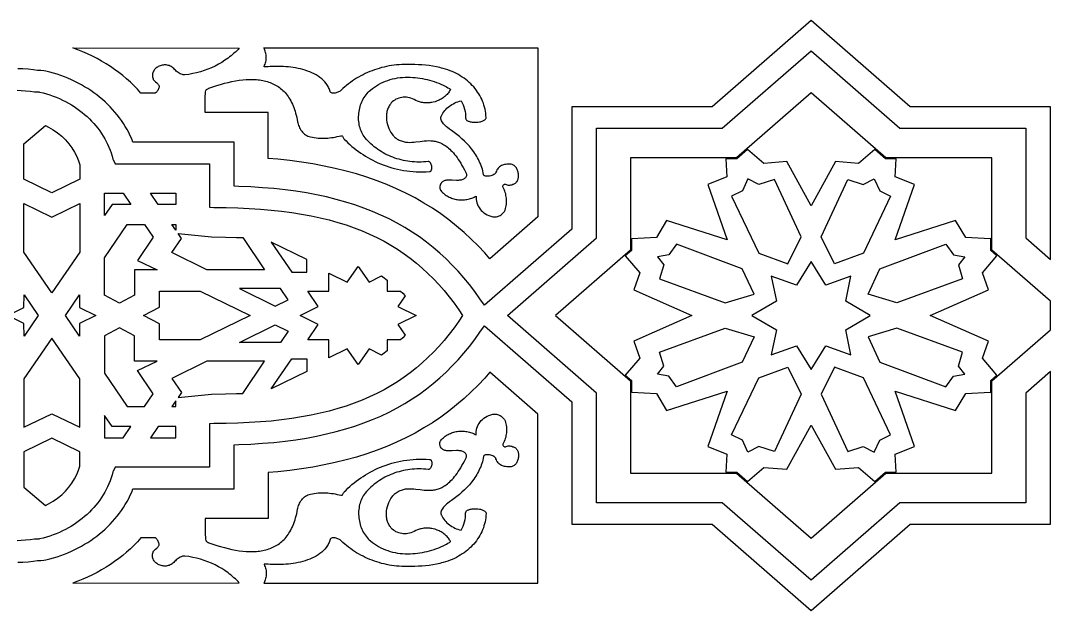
# Model space of a CAD drawing. Extents: x -305 to 314, y 31 to 146.
# Drawn here: x 139.5 to 313.9, y 33.6 to 133.6 of the extents above; entities that cross this region are included whole.
import ezdxf

# ---------------------------------------------------------------- set-up
doc = ezdxf.new("R2010")
doc.units = 0
doc.layers.add('LAYER_1', color=18, linetype='CONTINUOUS')

msp = doc.modelspace()

# ---------------------------------------------------------------- linework, layer by layer
at = {"layer": 'LAYER_1'}
for points in [[(139.02, 41.74), (139.86, 41.78), (140.73, 41.84), (141.6, 41.93), (142.3, 42.02), (142.39, 42.02), (142.91, 42.03), (143.38, 42.1), (143.72, 42.16), (143.74, 42.16), (144.39, 42.32), (145.02, 42.5), (145.65, 42.69), (146.27, 42.9), (146.87, 43.13), (147.47, 43.37), (148.06, 43.62), (148.64, 43.89), (149.2, 44.18), (149.76, 44.48), (150.31, 44.79), (150.84, 45.12), (151.36, 45.46), (151.87, 45.82), (152.36, 46.19), (152.84, 46.57), (153.31, 46.96), (153.77, 47.37), (154.21, 47.79), (154.64, 48.22), (155.05, 48.66), (155.44, 49.11), (155.83, 49.57), (156.19, 50.05), (156.54, 50.53), (156.87, 51.03), (157.19, 51.53), (157.49, 52.04), (157.77, 52.57), (158.03, 53.1), (158.28, 53.64), (158.5, 54.19), (175.66, 54.19), (175.66, 61.67), (176.43, 61.69), (178.46, 61.78), (180.45, 61.91), (182.37, 62.07), (184.25, 62.28), (186.08, 62.52), (187.86, 62.8), (189.6, 63.12), (191.29, 63.49), (192.93, 63.89), (194.53, 64.34), (196.09, 64.83), (197.6, 65.36), (199.07, 65.93), (200.5, 66.54), (201.89, 67.2), (203.24, 67.9), (204.54, 68.65), (205.81, 69.44), (207.03, 70.26), (208.22, 71.13), (209.36, 72.05), (210.47, 73), (211.54, 73.99), (212.58, 75.02), (213.58, 76.09), (214.54, 77.19), (215.48, 78.34), (216.38, 79.52), (217.25, 80.74), (218.01, 81.85), (232.82, 68.92), (232.82, 48.18), (256.58, 48.18), (273.35, 33.58), (290.13, 48.18), (313.88, 48.18), (313.88, 68.92), (313.88, 68.92), (313.88, 74.07), (309.71, 70.43), (309.71, 51.82), (288.4, 51.82), (273.35, 38.73), (258.31, 51.82), (237, 51.82), (237, 70.43), (221.93, 83.58), (221.93, 83.58), (237, 96.73), (237, 115.34), (258.31, 115.34), (273.35, 128.43), (288.4, 115.34), (309.71, 115.34), (309.71, 96.73), (313.88, 93.09), (313.88, 98.24), (313.88, 98.24), (313.88, 118.98), (290.13, 118.98), (273.35, 133.58), (256.58, 118.98), (232.82, 118.98), (232.82, 98.24), (218.01, 85.31), (217.25, 86.42), (216.38, 87.64), (215.48, 88.82), (214.54, 89.97), (213.58, 91.07), (212.58, 92.14), (211.54, 93.17), (210.47, 94.16), (209.36, 95.11), (208.22, 96.02), (207.03, 96.89), (205.81, 97.72), (204.54, 98.51), (203.24, 99.25), (201.89, 99.96), (200.5, 100.61), (199.07, 101.23), (197.6, 101.8), (196.09, 102.33), (194.53, 102.82), (192.93, 103.27), (191.29, 103.67), (189.6, 104.03), (187.86, 104.36), (186.08, 104.64), (184.25, 104.88), (182.37, 105.09), (180.45, 105.25), (178.46, 105.38), (176.43, 105.47), (175.66, 105.49), (175.66, 112.97), (158.5, 112.97), (158.28, 113.52), (158.03, 114.06), (157.77, 114.59), (157.49, 115.11), (157.19, 115.63), (156.87, 116.13), (156.54, 116.63), (156.19, 117.11), (155.83, 117.59), (155.44, 118.05), (155.05, 118.5), (154.64, 118.94), (154.21, 119.37), (153.77, 119.79), (153.31, 120.2), (152.84, 120.59), (152.36, 120.97), (151.87, 121.34), (151.36, 121.7), (150.84, 122.04), (150.31, 122.37), (149.76, 122.68), (149.2, 122.98), (148.64, 123.27), (148.06, 123.54), (147.47, 123.79), (146.87, 124.03), (146.27, 124.26), (145.65, 124.47), (145.02, 124.66), (144.39, 124.84), (143.74, 125), (143.72, 125), (143.38, 125.06), (142.91, 125.13), (142.39, 125.14), (142.3, 125.14), (141.6, 125.23), (140.73, 125.32), (139.86, 125.38), (139.02, 125.42)], [(138.86, 121.78), (139.58, 121.74), (140.31, 121.69), (141.06, 121.61), (141.84, 121.51), (142.11, 121.49), (142.35, 121.49), (142.53, 121.49), (142.69, 121.47), (143.27, 121.32), (143.84, 121.16), (144.41, 120.98), (144.96, 120.79), (145.5, 120.57), (146.04, 120.35), (146.56, 120.11), (147.07, 119.85), (147.57, 119.58), (148.06, 119.29), (148.53, 119), (149, 118.68), (149.45, 118.36), (149.88, 118.02), (150.31, 117.67), (150.72, 117.31), (151.11, 116.93), (151.49, 116.54), (151.86, 116.15), (152.21, 115.74), (152.54, 115.32), (152.86, 114.89), (153.17, 114.45), (153.45, 114), (153.72, 113.54), (153.97, 113.08), (154.2, 112.6), (154.42, 112.12), (154.62, 111.63), (154.79, 111.13), (154.95, 110.62), (155.09, 110.11), (155.12, 110.03), (155.46, 109.32), (171.48, 109.32), (171.48, 101.97), (172.17, 101.9), (174.26, 101.88), (176.26, 101.83), (178.2, 101.74), (180.09, 101.62), (181.91, 101.46), (183.68, 101.27), (185.39, 101.04), (187.05, 100.78), (188.66, 100.48), (190.22, 100.15), (191.73, 99.78), (193.19, 99.37), (194.61, 98.93), (195.97, 98.45), (197.3, 97.93), (198.58, 97.38), (199.82, 96.79), (201.03, 96.16), (202.19, 95.5), (203.32, 94.8), (204.41, 94.06), (205.47, 93.28), (206.49, 92.47), (207.49, 91.61), (208.45, 90.72), (209.39, 89.79), (210.3, 88.81), (211.18, 87.8), (212.04, 86.75), (212.87, 85.66), (213.69, 84.53), (214.33, 83.58), (214.33, 83.58), (214.33, 83.58), (213.69, 82.63), (212.87, 81.5), (212.04, 80.41), (211.18, 79.36), (210.3, 78.34), (209.39, 77.37), (208.45, 76.44), (207.49, 75.55), (206.49, 74.69), (205.47, 73.88), (204.41, 73.1), (203.32, 72.36), (202.19, 71.66), (201.03, 71), (199.82, 70.37), (198.58, 69.78), (197.3, 69.23), (195.97, 68.71), (194.61, 68.23), (193.19, 67.79), (191.73, 67.38), (190.22, 67.01), (188.66, 66.68), (187.05, 66.38), (185.39, 66.11), (183.68, 65.89), (181.91, 65.69), (180.09, 65.54), (178.2, 65.42), (176.26, 65.33), (174.26, 65.28), (172.17, 65.26), (171.48, 65.19), (171.48, 57.84), (155.46, 57.84), (155.12, 57.13), (155.09, 57.05), (154.95, 56.54), (154.79, 56.03), (154.62, 55.53), (154.42, 55.04), (154.2, 54.56), (153.97, 54.08), (153.72, 53.62), (153.45, 53.16), (153.17, 52.71), (152.86, 52.27), (152.54, 51.84), (152.21, 51.42), (151.86, 51.01), (151.49, 50.61), (151.11, 50.23), (150.72, 49.85), (150.31, 49.49), (149.88, 49.14), (149.45, 48.8), (149, 48.48), (148.53, 48.16), (148.06, 47.86), (147.57, 47.58), (147.07, 47.31), (146.56, 47.05), (146.04, 46.81), (145.5, 46.58), (144.96, 46.37), (144.41, 46.18), (143.84, 46), (143.27, 45.84), (142.69, 45.69), (142.53, 45.67), (142.35, 45.67), (142.11, 45.67), (141.84, 45.65), (141.06, 45.54), (140.31, 45.47), (139.58, 45.42), (138.86, 45.38)]]:
    msp.add_lwpolyline(points, dxfattribs=at)
for points in [[(162.92, 122.3), (162.88, 122.15), (162.84, 122.01), (162.77, 121.87), (162.7, 121.74), (162.61, 121.62), (162.51, 121.5), (162.4, 121.39), (162.27, 121.3), (159.83, 121.3), (159.26, 121.93), (158.67, 122.54), (158.05, 123.13), (157.42, 123.7), (156.76, 124.25), (156.08, 124.79), (155.39, 125.3), (154.67, 125.79), (153.93, 126.27), (153.18, 126.72), (152.41, 127.14), (151.62, 127.55), (150.81, 127.93), (149.99, 128.29), (149.16, 128.63), (148.73, 128.79), (148.31, 128.94), (176.51, 128.93), (176.29, 128.7), (176.07, 128.47), (175.84, 128.25), (175.6, 128.03), (175.36, 127.82), (175.12, 127.61), (174.87, 127.41), (174.61, 127.22), (174.08, 126.84), (173.54, 126.49), (172.97, 126.17), (172.39, 125.86), (171.79, 125.58), (171.18, 125.33), (170.56, 125.1), (169.92, 124.9), (169.27, 124.73), (168.61, 124.58), (167.94, 124.46), (167.26, 124.37), (167.17, 124.37), (167.08, 124.37), (166.98, 124.39), (166.88, 124.41), (166.68, 124.47), (166.49, 124.55), (166.31, 124.65), (166.13, 124.76), (165.97, 124.88), (165.82, 125.01), (165.68, 125.15), (165.55, 125.3), (165.41, 125.45), (165.27, 125.58), (165.12, 125.69), (164.97, 125.79), (164.81, 125.87), (164.64, 125.94), (164.47, 125.99), (164.3, 126.03), (164.13, 126.05), (163.95, 126.06), (163.78, 126.06), (163.6, 126.04), (163.43, 126.01), (163.26, 125.97), (163.1, 125.92), (162.94, 125.86), (162.79, 125.78), (162.65, 125.7), (162.51, 125.61), (162.38, 125.51), (162.26, 125.39), (162.15, 125.27), (162.06, 125.15), (161.98, 125.01), (161.91, 124.87), (161.85, 124.72), (161.82, 124.56), (161.79, 124.4), (161.79, 124.23), (161.81, 124.06), (161.84, 123.88), (161.9, 123.7), (161.94, 123.6), (162, 123.51), (162.07, 123.42), (162.15, 123.34), (162.33, 123.17), (162.51, 123.01), (162.68, 122.84), (162.76, 122.76), (162.82, 122.67), (162.87, 122.58), (162.91, 122.49), (162.92, 122.4)], [(218.3, 117.15), (218.28, 117.51), (218.25, 117.86), (218.19, 118.21), (218.13, 118.56), (218.05, 118.9), (217.95, 119.24), (217.84, 119.58), (217.71, 119.91), (217.57, 120.23), (217.41, 120.55), (217.25, 120.86), (217.06, 121.16), (216.87, 121.46), (216.66, 121.75), (216.44, 122.04), (216.21, 122.32), (215.97, 122.58), (215.71, 122.84), (215.44, 123.1), (215.16, 123.34), (214.88, 123.57), (214.58, 123.8), (214.27, 124.01), (213.94, 124.21), (213.61, 124.41), (213.28, 124.59), (212.93, 124.76), (212.57, 124.92), (212.2, 125.07), (211.83, 125.21), (211.45, 125.33), (211.05, 125.44), (210.76, 125.53), (210.47, 125.6), (209.88, 125.74), (209.27, 125.85), (208.67, 125.94), (208.06, 126.01), (207.44, 126.06), (206.83, 126.09), (206.21, 126.11), (205.77, 126.14), (205.33, 126.15), (204.89, 126.16), (204.45, 126.15), (204.02, 126.13), (203.58, 126.1), (203.15, 126.06), (202.72, 126.01), (202.29, 125.95), (201.87, 125.88), (201.45, 125.79), (201.03, 125.7), (200.61, 125.6), (200.2, 125.48), (199.8, 125.36), (199.39, 125.22), (199, 125.08), (198.6, 124.92), (198.22, 124.76), (197.83, 124.59), (197.46, 124.4), (197.09, 124.21), (196.72, 124.01), (196.36, 123.79), (196.01, 123.57), (195.66, 123.34), (195.33, 123.1), (195, 122.85), (194.67, 122.59), (194.36, 122.33), (194.05, 122.05), (193.75, 121.77), (193.67, 121.69), (193.57, 121.61), (193.45, 121.54), (193.32, 121.48), (193.19, 121.42), (193.04, 121.37), (192.89, 121.33), (192.74, 121.3), (192.6, 121.28), (192.46, 121.27), (192.33, 121.28), (192.21, 121.3), (192.1, 121.34), (192.01, 121.39), (191.95, 121.46), (191.92, 121.5), (191.9, 121.55), (191.84, 121.73), (191.77, 121.91), (191.7, 122.09), (191.62, 122.26), (191.53, 122.42), (191.43, 122.58), (191.33, 122.74), (191.22, 122.89), (190.99, 123.18), (190.73, 123.45), (190.46, 123.7), (190.16, 123.94), (189.85, 124.16), (189.52, 124.36), (189.17, 124.55), (188.81, 124.72), (188.44, 124.88), (188.06, 125.03), (187.67, 125.16), (187.27, 125.27), (186.87, 125.38), (186.46, 125.47), (186.05, 125.55), (185.63, 125.62), (185.22, 125.68), (184.81, 125.73), (184.4, 125.76), (183.99, 125.79), (183.59, 125.81), (183.19, 125.82), (182.81, 125.82), (182.43, 125.82), (182.07, 125.8), (181.72, 125.78), (181.38, 125.76), (181.06, 125.72), (180.95, 125.72), (180.82, 125.73), (180.77, 125.74), (180.73, 125.76), (180.71, 125.78), (180.71, 125.82), (180.8, 126.01), (180.88, 126.2), (180.94, 126.4), (180.99, 126.6), (181.03, 126.8), (181.06, 127), (181.07, 127.2), (181.07, 127.4), (181.06, 127.6), (181.04, 127.79), (181.01, 127.99), (180.96, 128.19), (180.9, 128.38), (180.83, 128.57), (180.75, 128.75), (180.66, 128.94), (227.08, 128.94), (227.08, 100.32), (218.93, 93.2), (218.08, 94.18), (216.96, 95.38), (215.79, 96.54), (214.57, 97.67), (213.31, 98.75), (212, 99.8), (210.64, 100.79), (209.23, 101.75), (207.78, 102.65), (206.28, 103.51), (204.73, 104.31), (203.15, 105.06), (201.51, 105.77), (199.84, 106.42), (198.13, 107.02), (196.37, 107.57), (194.58, 108.07), (192.75, 108.52), (190.88, 108.92), (188.97, 109.27), (187.03, 109.58), (185.04, 109.85), (183.01, 110.07), (181.4, 110.21), (181.4, 117.98), (170.73, 117.98), (170.72, 119.16), (170.73, 120.06), (170.74, 120.73), (170.76, 121.21), (170.8, 121.52), (170.84, 121.72), (170.87, 121.78), (170.9, 121.83), (170.96, 121.9), (171.05, 121.97), (171.15, 122.03), (171.26, 122.09), (171.37, 122.14), (172.03, 122.36), (172.68, 122.57), (173.33, 122.77), (173.98, 122.94), (174.62, 123.1), (175.25, 123.24), (175.88, 123.36), (176.49, 123.45), (177.1, 123.53), (177.69, 123.58), (178.28, 123.6), (178.85, 123.6), (179.13, 123.59), (179.41, 123.57), (179.68, 123.54), (179.95, 123.51), (180.22, 123.47), (180.48, 123.43), (180.74, 123.37), (180.99, 123.31), (181.24, 123.24), (181.49, 123.16), (181.73, 123.07), (181.97, 122.98), (182.2, 122.88), (182.43, 122.77), (182.65, 122.65), (182.87, 122.52), (183.09, 122.38), (183.29, 122.23), (183.5, 122.08), (183.7, 121.91), (183.89, 121.73), (184.08, 121.55), (184.26, 121.36), (184.43, 121.15), (184.6, 120.94), (184.77, 120.71), (184.92, 120.48), (185.07, 120.23), (185.22, 119.98), (185.36, 119.71), (185.49, 119.43), (185.62, 119.14), (185.74, 118.84), (185.85, 118.53), (185.95, 118.21), (186.05, 117.88), (186.14, 117.53), (186.23, 117.17), (186.31, 116.8), (186.37, 116.42), (186.42, 116.22), (186.47, 116.02), (186.54, 115.81), (186.62, 115.61), (186.72, 115.4), (186.83, 115.21), (186.95, 115.01), (187.09, 114.83), (187.23, 114.65), (187.39, 114.49), (187.56, 114.33), (187.74, 114.2), (187.93, 114.08), (188.13, 113.98), (188.34, 113.9), (188.56, 113.85), (188.88, 113.79), (189.2, 113.74), (189.53, 113.7), (189.85, 113.67), (190.18, 113.65), (190.51, 113.64), (190.83, 113.64), (191.16, 113.65), (191.48, 113.67), (191.81, 113.7), (192.13, 113.73), (192.45, 113.78), (192.77, 113.83), (193.09, 113.9), (193.41, 113.97), (193.72, 114.05), (193.77, 114.06), (193.82, 114.06), (193.86, 114.05), (193.9, 114.03), (193.97, 113.96), (194.03, 113.87), (194.15, 113.67), (194.2, 113.57), (194.26, 113.49), (194.58, 113.17), (194.91, 112.85), (195.25, 112.55), (195.59, 112.25), (195.95, 111.96), (196.31, 111.67), (196.69, 111.39), (197.07, 111.12), (197.46, 110.86), (197.86, 110.61), (198.27, 110.36), (198.68, 110.13), (199.11, 109.91), (199.54, 109.69), (199.98, 109.49), (200.43, 109.3), (200.89, 109.11), (201.36, 108.94), (201.84, 108.79), (202.32, 108.64), (202.81, 108.51), (203.31, 108.39), (203.82, 108.28), (204.34, 108.18), (204.86, 108.1), (205.39, 108.04), (205.93, 107.99), (206.48, 107.95), (207.03, 107.93), (207.59, 107.93), (208.16, 107.94), (208.74, 107.97), (208.8, 107.98), (208.85, 108), (208.9, 108.03), (208.94, 108.07), (208.98, 108.11), (209.01, 108.17), (209.07, 108.28), (209.1, 108.42), (209.11, 108.57), (209.11, 108.72), (209.1, 108.88), (209.06, 109.04), (209.02, 109.19), (208.96, 109.33), (208.88, 109.45), (208.8, 109.55), (208.75, 109.59), (208.7, 109.63), (208.65, 109.65), (208.59, 109.67), (208.53, 109.68), (208.47, 109.67), (208.09, 109.64), (207.7, 109.61), (207.32, 109.59), (206.93, 109.59), (206.55, 109.6), (206.17, 109.62), (205.79, 109.65), (205.41, 109.69), (205.03, 109.74), (204.66, 109.8), (204.29, 109.88), (203.93, 109.96), (203.57, 110.06), (203.21, 110.16), (202.86, 110.28), (202.51, 110.4), (202.17, 110.54), (201.83, 110.69), (201.5, 110.84), (201.17, 111.01), (200.85, 111.18), (200.54, 111.37), (200.23, 111.56), (199.93, 111.76), (199.64, 111.98), (199.35, 112.2), (199.08, 112.43), (198.81, 112.67), (198.55, 112.91), (198.3, 113.17), (198.06, 113.43), (197.82, 113.71), (197.66, 113.92), (197.51, 114.14), (197.38, 114.37), (197.25, 114.61), (197.14, 114.86), (197.04, 115.11), (196.96, 115.37), (196.89, 115.64), (196.83, 115.91), (196.78, 116.18), (196.75, 116.46), (196.72, 116.74), (196.71, 117.02), (196.72, 117.31), (196.73, 117.59), (196.76, 117.88), (196.79, 118.16), (196.84, 118.44), (196.91, 118.72), (196.98, 119), (197.06, 119.27), (197.16, 119.54), (197.27, 119.8), (197.38, 120.05), (197.51, 120.3), (197.65, 120.55), (197.8, 120.78), (197.97, 121), (198.14, 121.22), (198.32, 121.43), (198.52, 121.62), (198.72, 121.8), (199.05, 122.06), (199.38, 122.31), (199.73, 122.54), (200.09, 122.75), (200.47, 122.95), (200.85, 123.13), (201.24, 123.29), (201.64, 123.44), (202.04, 123.57), (202.46, 123.68), (202.88, 123.77), (203.3, 123.85), (203.73, 123.91), (204.17, 123.95), (204.61, 123.97), (205.05, 123.98), (205.46, 123.97), (205.87, 123.94), (206.28, 123.91), (206.69, 123.86), (207.1, 123.81), (207.51, 123.74), (207.92, 123.66), (208.32, 123.57), (208.72, 123.47), (209.12, 123.36), (209.51, 123.23), (209.9, 123.1), (210.28, 122.96), (210.65, 122.8), (211.02, 122.64), (211.38, 122.47), (211.62, 122.34), (211.85, 122.2), (212.08, 122.06), (212.3, 121.91), (212.25, 121.86), (212.21, 121.81), (212.13, 121.65), (212.03, 121.5), (211.92, 121.35), (211.81, 121.21), (211.7, 121.07), (211.57, 120.94), (211.44, 120.81), (211.31, 120.69), (211.16, 120.57), (211.02, 120.47), (210.87, 120.36), (210.71, 120.27), (210.55, 120.18), (210.38, 120.09), (210.21, 120.02), (210.04, 119.95), (209.69, 119.83), (209.32, 119.73), (209.13, 119.7), (208.94, 119.67), (208.75, 119.65), (208.56, 119.63), (208.37, 119.63), (208.17, 119.63), (207.98, 119.64), (207.78, 119.66), (207.58, 119.68), (207.39, 119.71), (207.19, 119.76), (207, 119.81), (206.85, 119.85), (206.7, 119.91), (206.41, 120.05), (206.13, 120.19), (205.84, 120.33), (205.58, 120.43), (205.33, 120.5), (205.07, 120.55), (204.8, 120.58), (204.54, 120.59), (204.28, 120.58), (204.02, 120.55), (203.76, 120.5), (203.51, 120.43), (203.27, 120.34), (203.04, 120.23), (202.82, 120.1), (202.62, 119.96), (202.42, 119.8), (202.25, 119.62), (202.09, 119.42), (201.99, 119.27), (201.9, 119.12), (201.81, 118.97), (201.74, 118.81), (201.67, 118.65), (201.61, 118.48), (201.56, 118.31), (201.52, 118.14), (201.49, 117.96), (201.46, 117.79), (201.43, 117.42), (201.43, 117.06), (201.46, 116.69), (201.51, 116.33), (201.59, 115.97), (201.7, 115.61), (201.84, 115.27), (201.99, 114.93), (202.17, 114.62), (202.38, 114.32), (202.49, 114.18), (202.6, 114.04), (202.72, 113.92), (202.8, 113.83), (202.84, 113.78), (202.88, 113.74), (203.06, 113.62), (203.24, 113.5), (203.42, 113.4), (203.59, 113.31), (203.77, 113.24), (203.95, 113.17), (204.13, 113.11), (204.3, 113.06), (204.48, 113.02), (204.65, 112.99), (205.01, 112.95), (205.36, 112.93), (205.71, 112.94), (206.06, 112.96), (206.41, 113), (207.12, 113.09), (207.48, 113.13), (207.84, 113.17), (208.19, 113.2), (208.56, 113.22), (208.92, 113.21), (209.29, 113.18), (209.47, 113.16), (209.66, 113.13), (209.84, 113.09), (210.03, 113.04), (210.22, 112.98), (210.41, 112.92), (210.6, 112.84), (210.79, 112.75), (210.98, 112.65), (211.17, 112.54), (211.37, 112.41), (211.56, 112.27), (211.76, 112.12), (211.96, 111.96), (212.16, 111.78), (212.36, 111.58), (212.56, 111.37), (212.76, 111.14), (212.97, 110.89), (213.17, 110.63), (213.38, 110.35), (213.59, 110.05), (213.8, 109.73), (214.01, 109.39), (214.22, 109.03), (214.44, 108.65), (214.66, 108.25), (214.88, 107.82), (214.92, 107.73), (214.95, 107.64), (214.97, 107.54), (214.99, 107.43), (214.99, 107.33), (214.97, 107.24), (214.94, 107.14), (214.9, 107.05), (214.81, 106.94), (214.71, 106.84), (214.6, 106.75), (214.48, 106.68), (214.35, 106.62), (214.21, 106.58), (214.07, 106.54), (213.92, 106.51), (213.76, 106.5), (213.6, 106.48), (213.27, 106.48), (212.58, 106.51), (212.25, 106.52), (211.92, 106.52), (211.76, 106.51), (211.61, 106.5), (211.46, 106.47), (211.32, 106.44), (211.19, 106.4), (211.07, 106.35), (210.95, 106.28), (210.85, 106.2), (210.76, 106.11), (210.67, 106), (210.61, 105.87), (210.55, 105.73), (210.52, 105.6), (210.49, 105.48), (210.48, 105.35), (210.48, 105.22), (210.49, 105.09), (210.52, 104.97), (210.57, 104.85), (210.65, 104.75), (210.78, 104.6), (210.92, 104.45), (211.07, 104.31), (211.22, 104.18), (211.38, 104.06), (211.55, 103.95), (211.72, 103.84), (211.89, 103.74), (212.07, 103.65), (212.26, 103.57), (212.45, 103.49), (212.64, 103.43), (212.83, 103.37), (213.03, 103.32), (213.23, 103.27), (213.43, 103.24), (213.63, 103.21), (213.84, 103.19), (214.04, 103.18), (214.25, 103.18), (214.45, 103.19), (214.66, 103.2), (214.87, 103.22), (215.07, 103.26), (215.27, 103.3), (215.48, 103.35), (215.68, 103.41), (215.87, 103.47), (216.07, 103.55), (216.26, 103.63), (216.45, 103.73), (216.64, 103.83), (216.62, 103.68), (216.62, 103.53), (216.62, 103.38), (216.63, 103.23), (216.67, 102.94), (216.74, 102.66), (216.84, 102.38), (216.97, 102.12), (217.12, 101.87), (217.29, 101.62), (217.49, 101.4), (217.71, 101.19), (217.95, 100.99), (218.21, 100.81), (218.49, 100.66), (218.79, 100.52), (219.1, 100.41), (219.43, 100.32), (219.58, 100.29), (219.74, 100.29), (219.9, 100.3), (220.06, 100.32), (220.22, 100.36), (220.38, 100.41), (220.54, 100.48), (220.69, 100.56), (220.84, 100.64), (220.97, 100.74), (221.1, 100.85), (221.22, 100.96), (221.32, 101.07), (221.41, 101.2), (221.47, 101.32), (221.53, 101.45), (221.6, 101.7), (221.66, 101.95), (221.7, 102.2), (221.74, 102.45), (221.76, 102.7), (221.77, 102.95), (221.76, 103.2), (221.74, 103.45), (221.71, 103.7), (221.67, 103.95), (221.62, 104.2), (221.55, 104.44), (221.47, 104.68), (221.37, 104.92), (221.27, 105.16), (221.15, 105.39), (221.14, 105.43), (221.14, 105.47), (221.16, 105.55), (221.2, 105.64), (221.27, 105.72), (221.35, 105.79), (221.43, 105.84), (221.47, 105.85), (221.51, 105.85), (221.55, 105.85), (221.58, 105.83), (221.72, 105.77), (221.88, 105.73), (222.03, 105.7), (222.19, 105.69), (222.35, 105.7), (222.5, 105.72), (222.66, 105.76), (222.81, 105.82), (222.95, 105.85), (223.07, 105.89), (223.19, 105.96), (223.3, 106.03), (223.39, 106.12), (223.48, 106.22), (223.55, 106.32), (223.62, 106.44), (223.67, 106.57), (223.72, 106.7), (223.75, 106.84), (223.78, 106.98), (223.79, 107.13), (223.8, 107.28), (223.8, 107.44), (223.78, 107.59), (223.76, 107.74), (223.73, 107.89), (223.69, 108.04), (223.64, 108.18), (223.59, 108.32), (223.52, 108.46), (223.45, 108.59), (223.37, 108.7), (223.28, 108.81), (223.18, 108.91), (223.07, 109), (222.96, 109.08), (222.84, 109.14), (222.71, 109.19), (222.57, 109.22), (222.43, 109.24), (222.22, 109.25), (222.01, 109.24), (221.8, 109.23), (221.61, 109.2), (221.42, 109.17), (221.24, 109.12), (221.06, 109.06), (220.9, 108.99), (220.74, 108.9), (220.6, 108.8), (220.46, 108.68), (220.34, 108.55), (220.23, 108.41), (220.14, 108.25), (220.05, 108.07), (219.98, 107.87), (219.96, 107.81), (219.93, 107.76), (219.84, 107.66), (219.73, 107.56), (219.59, 107.47), (219.43, 107.39), (219.26, 107.32), (219.08, 107.26), (218.89, 107.22), (218.71, 107.19), (218.53, 107.18), (218.36, 107.18), (218.21, 107.2), (218.08, 107.24), (218.03, 107.27), (217.98, 107.31), (217.94, 107.34), (217.9, 107.39), (217.88, 107.44), (217.87, 107.49), (217.82, 107.79), (217.75, 108.08), (217.68, 108.36), (217.59, 108.65), (217.49, 108.93), (217.39, 109.21), (217.27, 109.49), (217.15, 109.76), (217.01, 110.03), (216.87, 110.29), (216.72, 110.56), (216.56, 110.81), (216.39, 111.07), (216.22, 111.32), (215.86, 111.81), (215.47, 112.27), (215.07, 112.72), (214.65, 113.15), (214.22, 113.55), (213.79, 113.93), (213.35, 114.29), (212.9, 114.62), (212.46, 114.92), (212.11, 115.17), (211.76, 115.44), (211.58, 115.59), (211.41, 115.75), (211.25, 115.91), (211.1, 116.07), (210.97, 116.24), (210.86, 116.41), (210.77, 116.58), (210.7, 116.76), (210.66, 116.93), (210.65, 117.02), (210.65, 117.11), (210.66, 117.19), (210.68, 117.28), (210.71, 117.36), (210.74, 117.45), (210.87, 117.68), (211, 117.9), (211.15, 118.12), (211.32, 118.32), (211.49, 118.52), (211.68, 118.71), (211.87, 118.88), (212.08, 119.05), (212.3, 119.21), (212.53, 119.36), (212.76, 119.49), (213.01, 119.62), (213.26, 119.73), (213.52, 119.83), (213.79, 119.92), (214.07, 119.99), (214.26, 119.65), (214.42, 119.29), (214.56, 118.93), (214.67, 118.56), (214.75, 118.19), (214.81, 117.81), (214.84, 117.43), (214.84, 117.05), (214.85, 116.96), (214.87, 116.87), (214.92, 116.79), (214.98, 116.72), (215.05, 116.66), (215.14, 116.6), (215.25, 116.54), (215.36, 116.5), (215.49, 116.46), (215.62, 116.42), (215.77, 116.39), (215.92, 116.37), (216.23, 116.35), (216.55, 116.34), (216.88, 116.36), (217.19, 116.41), (217.34, 116.44), (217.49, 116.48), (217.62, 116.52), (217.75, 116.57), (217.87, 116.62), (217.97, 116.68), (218.07, 116.74), (218.15, 116.81), (218.21, 116.89), (218.26, 116.97), (218.29, 117.06)], [(313.88, 86), (303.97, 94.66), (303.97, 110.33), (286.02, 110.33), (273.35, 121.34), (260.69, 110.33), (242.74, 110.33), (242.74, 94.66), (230.05, 83.58), (230.05, 83.58), (242.74, 72.5), (242.74, 56.83), (260.69, 56.83), (273.35, 45.82), (286.02, 56.83), (303.97, 56.83), (303.97, 72.5), (313.88, 81.16)], [(140.03, 112.68), (143.67, 115.77), (144.21, 115.5), (144.99, 115.05), (145.73, 114.54), (146.42, 113.97), (147.06, 113.36), (147.64, 112.7), (148.15, 112.01), (148.59, 111.29), (148.96, 110.55), (149.26, 109.8), (149.47, 109.1), (149.47, 106.68), (144.75, 104.36), (140.02, 106.68)], [(273.35, 64.97), (277.48, 57.5), (281.37, 57.8), (284.14, 55.43), (285.94, 57), (287.78, 57), (287.6, 60.09), (290.87, 61.35), (287.59, 70.77), (297.83, 67.49), (299.54, 70.38), (303.69, 70.58), (303.77, 70.51), (303.77, 72.57), (304.82, 73.49), (302.37, 76.34), (303.4, 79.24), (293.54, 83.56), (293.6, 83.58), (293.54, 83.6), (303.4, 87.92), (302.37, 90.82), (304.82, 93.67), (303.77, 94.59), (303.77, 96.65), (303.69, 96.58), (299.54, 96.78), (297.83, 99.67), (287.59, 96.39), (290.87, 105.81), (287.6, 107.07), (287.78, 110.16), (285.94, 110.16), (284.14, 111.73), (281.37, 109.36), (277.48, 109.66), (273.35, 102.19), (269.22, 109.66), (265.33, 109.36), (262.57, 111.73), (260.77, 110.16), (258.92, 110.16), (259.1, 107.07), (255.84, 105.81), (259.11, 96.39), (248.87, 99.67), (247.16, 96.78), (243.01, 96.58), (242.93, 96.65), (242.93, 94.59), (241.88, 93.67), (244.34, 90.82), (243.3, 87.92), (253.16, 83.6), (253.1, 83.58), (253.16, 83.56), (243.3, 79.24), (244.34, 76.34), (241.88, 73.49), (242.93, 72.57), (242.93, 70.51), (243.01, 70.58), (247.16, 70.38), (248.87, 67.49), (259.11, 70.77), (255.84, 61.35), (259.1, 60.09), (258.92, 57), (260.77, 57), (262.57, 55.43), (265.33, 57.8), (269.22, 57.5)], [(262.65, 106.73), (261.73, 104.72), (259.89, 103.81), (264.49, 94.14), (269.4, 92.35), (271.66, 96.89), (267.15, 106.61), (264.52, 105.79)], [(284.05, 106.73), (284.97, 104.72), (286.81, 103.81), (282.21, 94.14), (277.31, 92.35), (275.04, 96.89), (279.56, 106.61), (282.18, 105.79)], [(153.67, 104.31), (156.86, 104.31), (158.15, 102.41), (154.97, 102.41), (153.66, 100.53)], [(165.74, 104.31), (165.74, 102.42), (165.73, 102.41), (162.78, 102.41), (161.49, 104.31)], [(140.02, 102.54), (144.62, 100.29), (144.75, 100.26), (144.87, 100.29), (149.47, 102.54), (149.47, 94.3), (144.75, 87.4), (140.02, 94.3)], [(157.51, 99.01), (160.47, 99.01), (161.94, 96.84), (159.28, 92.93), (162.59, 91.31), (158.77, 91.31), (158.77, 87.01), (156.23, 85.68), (153.66, 87.02), (153.66, 93.34)], [(165.74, 99.01), (165.74, 98.05), (165.09, 99.01)], [(166.69, 96.66), (166.14, 97.47), (171.81, 96.89), (174.15, 96.87), (176.03, 96.82), (177.08, 96.78), (180.79, 91.31), (171.02, 91.31), (165.05, 94.24)], [(185.4, 90.9), (187.93, 90.9), (187.93, 93.07), (181.92, 96.02)], [(247.34, 93.54), (248.41, 92.17), (247.7, 89.81), (258.8, 85.71), (263.71, 87.18), (261.69, 91.51), (250.53, 95.68), (249.23, 93.85)], [(299.37, 93.54), (298.29, 92.17), (299.01, 89.81), (287.9, 85.71), (283, 87.18), (285.02, 91.51), (296.18, 95.68), (297.48, 93.85)], [(273.35, 74.43), (275.84, 78.43), (280.11, 76.92), (279.22, 81.16), (283.37, 83.58), (279.22, 85.99), (280.11, 90.23), (275.84, 88.72), (273.35, 92.73), (270.87, 88.72), (266.6, 90.23), (267.48, 85.99), (263.34, 83.58), (267.48, 81.16), (266.6, 76.92), (270.87, 78.43)], [(186.79, 83.58), (189.89, 85.1), (188.1, 87.73), (191.68, 87.73), (191.68, 90.76), (194.77, 89.25), (196.63, 91.88), (198.48, 89.25), (200.61, 90.29), (200.8, 90.16), (201.57, 89.59), (201.57, 87.73), (203.79, 87.73), (204.2, 87.35), (204.61, 86.94), (203.36, 85.1), (206.46, 83.58), (203.36, 82.06), (204.61, 80.22), (204.2, 79.81), (203.79, 79.43), (201.57, 79.43), (201.57, 77.57), (200.8, 77), (200.61, 76.87), (198.48, 77.91), (196.63, 75.28), (194.77, 77.91), (191.68, 76.39), (191.68, 79.43), (188.1, 79.43), (189.89, 82.06)], [(160.26, 83.58), (162.99, 85), (162.99, 87.73), (169.89, 87.73), (178.35, 83.58), (169.89, 79.43), (162.99, 79.43), (162.99, 82.15)], [(176.54, 88.14), (182.57, 85.18), (184.77, 86.26), (183.5, 88.14)], [(137.28, 83.58), (140.03, 84.93), (140.06, 87.11), (142.45, 83.58), (140.06, 80.05), (140.03, 82.23)], [(147.04, 83.58), (149.43, 87.11), (149.46, 84.93), (152.21, 83.58), (149.46, 82.23), (149.43, 80.05)], [(176.54, 79.02), (182.57, 81.98), (184.77, 80.9), (183.5, 79.02)], [(157.51, 68.15), (160.47, 68.15), (161.94, 70.32), (159.28, 74.23), (162.59, 75.85), (158.77, 75.85), (158.77, 80.15), (156.23, 81.48), (153.66, 80.14), (153.66, 73.82)], [(247.34, 73.62), (248.41, 74.99), (247.7, 77.35), (258.8, 81.45), (263.71, 79.98), (261.69, 75.65), (250.53, 71.48), (249.23, 73.3)], [(299.37, 73.62), (298.29, 74.99), (299.01, 77.35), (287.9, 81.45), (283, 79.98), (285.02, 75.65), (296.18, 71.48), (297.48, 73.3)], [(140.02, 64.62), (144.62, 66.87), (144.75, 66.9), (144.87, 66.87), (149.47, 64.62), (149.47, 72.86), (144.75, 79.75), (140.02, 72.86)], [(166.69, 70.5), (166.14, 69.69), (171.81, 70.27), (174.15, 70.29), (176.03, 70.34), (177.08, 70.38), (180.79, 75.85), (171.02, 75.85), (165.05, 72.92)], [(185.4, 76.26), (187.93, 76.26), (187.93, 74.09), (181.92, 71.14)], [(218.3, 50.01), (218.28, 49.65), (218.25, 49.3), (218.19, 48.95), (218.13, 48.6), (218.05, 48.26), (217.95, 47.92), (217.84, 47.58), (217.71, 47.25), (217.57, 46.93), (217.41, 46.61), (217.25, 46.3), (217.06, 45.99), (216.87, 45.7), (216.66, 45.4), (216.44, 45.12), (216.21, 44.84), (215.97, 44.58), (215.71, 44.31), (215.44, 44.06), (215.16, 43.82), (214.88, 43.59), (214.58, 43.36), (214.27, 43.15), (213.94, 42.94), (213.61, 42.75), (213.28, 42.57), (212.93, 42.4), (212.57, 42.24), (212.2, 42.09), (211.83, 41.95), (211.45, 41.83), (211.05, 41.72), (210.76, 41.63), (210.47, 41.56), (209.88, 41.42), (209.27, 41.31), (208.67, 41.22), (208.06, 41.15), (207.44, 41.1), (206.83, 41.07), (206.21, 41.05), (205.77, 41.02), (205.33, 41), (204.89, 41), (204.45, 41.01), (204.02, 41.03), (203.58, 41.06), (203.15, 41.1), (202.72, 41.15), (202.29, 41.21), (201.87, 41.28), (201.45, 41.36), (201.03, 41.46), (200.61, 41.56), (200.2, 41.68), (199.8, 41.8), (199.39, 41.94), (199, 42.08), (198.6, 42.23), (198.22, 42.4), (197.83, 42.57), (197.46, 42.76), (197.09, 42.95), (196.72, 43.15), (196.36, 43.37), (196.01, 43.59), (195.66, 43.82), (195.33, 44.06), (195, 44.31), (194.67, 44.57), (194.36, 44.83), (194.05, 45.11), (193.75, 45.39), (193.67, 45.47), (193.57, 45.55), (193.45, 45.62), (193.32, 45.68), (193.19, 45.74), (193.04, 45.79), (192.89, 45.83), (192.74, 45.86), (192.6, 45.88), (192.46, 45.88), (192.33, 45.88), (192.21, 45.86), (192.1, 45.82), (192.01, 45.77), (191.95, 45.7), (191.92, 45.66), (191.9, 45.61), (191.84, 45.43), (191.77, 45.25), (191.7, 45.07), (191.62, 44.9), (191.53, 44.74), (191.43, 44.58), (191.33, 44.42), (191.22, 44.27), (190.99, 43.98), (190.73, 43.71), (190.46, 43.46), (190.16, 43.22), (189.85, 43), (189.52, 42.8), (189.17, 42.61), (188.81, 42.44), (188.44, 42.28), (188.06, 42.13), (187.67, 42), (187.27, 41.89), (186.87, 41.78), (186.46, 41.69), (186.05, 41.61), (185.63, 41.54), (185.22, 41.48), (184.81, 41.43), (184.4, 41.4), (183.99, 41.37), (183.59, 41.35), (183.19, 41.34), (182.81, 41.34), (182.43, 41.34), (182.07, 41.36), (181.72, 41.38), (181.38, 41.4), (181.06, 41.43), (180.95, 41.44), (180.82, 41.43), (180.77, 41.42), (180.73, 41.4), (180.71, 41.38), (180.71, 41.34), (180.8, 41.15), (180.88, 40.96), (180.94, 40.76), (180.99, 40.56), (181.03, 40.36), (181.06, 40.16), (181.07, 39.96), (181.07, 39.76), (181.06, 39.56), (181.04, 39.37), (181.01, 39.17), (180.96, 38.97), (180.9, 38.78), (180.83, 38.59), (180.75, 38.4), (180.66, 38.22), (227.08, 38.22), (227.08, 66.84), (218.93, 73.96), (218.08, 72.98), (216.96, 71.78), (215.79, 70.62), (214.57, 69.49), (213.31, 68.41), (212, 67.36), (210.64, 66.37), (209.23, 65.41), (207.78, 64.51), (206.28, 63.65), (204.73, 62.85), (203.15, 62.09), (201.51, 61.39), (199.84, 60.74), (198.13, 60.14), (196.37, 59.59), (194.58, 59.09), (192.75, 58.64), (190.88, 58.24), (188.97, 57.89), (187.03, 57.58), (185.04, 57.31), (183.01, 57.09), (181.4, 56.95), (181.4, 49.18), (170.73, 49.18), (170.72, 48), (170.73, 47.1), (170.74, 46.43), (170.76, 45.95), (170.8, 45.64), (170.84, 45.44), (170.87, 45.38), (170.9, 45.33), (170.96, 45.26), (171.05, 45.19), (171.15, 45.12), (171.26, 45.07), (171.37, 45.02), (172.03, 44.8), (172.68, 44.59), (173.33, 44.39), (173.98, 44.22), (174.62, 44.06), (175.25, 43.92), (175.88, 43.8), (176.49, 43.71), (177.1, 43.63), (177.69, 43.58), (178.28, 43.56), (178.85, 43.56), (179.13, 43.57), (179.41, 43.59), (179.68, 43.61), (179.95, 43.65), (180.22, 43.69), (180.48, 43.73), (180.74, 43.79), (180.99, 43.85), (181.24, 43.92), (181.49, 44), (181.73, 44.08), (181.97, 44.18), (182.2, 44.28), (182.43, 44.39), (182.65, 44.51), (182.87, 44.64), (183.09, 44.78), (183.29, 44.93), (183.5, 45.08), (183.7, 45.25), (183.89, 45.42), (184.08, 45.61), (184.26, 45.8), (184.43, 46.01), (184.6, 46.22), (184.77, 46.45), (184.92, 46.68), (185.07, 46.93), (185.22, 47.18), (185.36, 47.45), (185.49, 47.73), (185.62, 48.02), (185.74, 48.32), (185.85, 48.63), (185.95, 48.95), (186.05, 49.28), (186.14, 49.63), (186.23, 49.98), (186.31, 50.35), (186.37, 50.74), (186.42, 50.94), (186.47, 51.14), (186.54, 51.35), (186.62, 51.55), (186.72, 51.75), (186.83, 51.95), (186.95, 52.15), (187.09, 52.33), (187.23, 52.51), (187.39, 52.67), (187.56, 52.82), (187.74, 52.96), (187.93, 53.08), (188.13, 53.18), (188.34, 53.26), (188.56, 53.31), (188.88, 53.37), (189.2, 53.42), (189.53, 53.46), (189.85, 53.49), (190.18, 53.51), (190.51, 53.52), (190.83, 53.52), (191.16, 53.51), (191.48, 53.49), (191.81, 53.46), (192.13, 53.43), (192.45, 53.38), (192.77, 53.33), (193.09, 53.26), (193.41, 53.19), (193.72, 53.1), (193.77, 53.1), (193.82, 53.1), (193.86, 53.11), (193.9, 53.13), (193.97, 53.2), (194.03, 53.29), (194.15, 53.49), (194.2, 53.59), (194.26, 53.67), (194.58, 53.99), (194.91, 54.3), (195.25, 54.61), (195.59, 54.91), (195.95, 55.2), (196.31, 55.49), (196.69, 55.77), (197.07, 56.04), (197.46, 56.3), (197.86, 56.55), (198.27, 56.79), (198.68, 57.03), (199.11, 57.25), (199.54, 57.47), (199.98, 57.67), (200.43, 57.86), (200.89, 58.05), (201.36, 58.22), (201.84, 58.37), (202.32, 58.52), (202.81, 58.65), (203.31, 58.77), (203.82, 58.88), (204.34, 58.97), (204.86, 59.05), (205.39, 59.12), (205.93, 59.17), (206.48, 59.21), (207.03, 59.23), (207.59, 59.23), (208.16, 59.22), (208.74, 59.19), (208.8, 59.18), (208.85, 59.16), (208.9, 59.13), (208.94, 59.09), (208.98, 59.04), (209.01, 58.99), (209.07, 58.88), (209.1, 58.74), (209.11, 58.59), (209.11, 58.44), (209.1, 58.28), (209.06, 58.12), (209.02, 57.97), (208.96, 57.83), (208.88, 57.71), (208.8, 57.61), (208.75, 57.57), (208.7, 57.53), (208.65, 57.51), (208.59, 57.49), (208.53, 57.48), (208.47, 57.48), (208.09, 57.52), (207.7, 57.55), (207.32, 57.56), (206.93, 57.57), (206.55, 57.56), (206.17, 57.54), (205.79, 57.51), (205.41, 57.47), (205.03, 57.42), (204.66, 57.35), (204.29, 57.28), (203.93, 57.2), (203.57, 57.1), (203.21, 57), (202.86, 56.88), (202.51, 56.75), (202.17, 56.62), (201.83, 56.47), (201.5, 56.32), (201.17, 56.15), (200.85, 55.98), (200.54, 55.79), (200.23, 55.6), (199.93, 55.4), (199.64, 55.18), (199.35, 54.96), (199.08, 54.73), (198.81, 54.49), (198.55, 54.25), (198.3, 53.99), (198.06, 53.72), (197.82, 53.45), (197.66, 53.24), (197.51, 53.02), (197.38, 52.79), (197.25, 52.55), (197.14, 52.3), (197.04, 52.05), (196.96, 51.79), (196.89, 51.52), (196.83, 51.25), (196.78, 50.98), (196.75, 50.7), (196.72, 50.42), (196.71, 50.14), (196.72, 49.85), (196.73, 49.57), (196.76, 49.28), (196.79, 49), (196.84, 48.72), (196.91, 48.44), (196.98, 48.16), (197.06, 47.89), (197.16, 47.62), (197.27, 47.36), (197.38, 47.11), (197.51, 46.86), (197.65, 46.61), (197.8, 46.38), (197.97, 46.15), (198.14, 45.94), (198.32, 45.73), (198.52, 45.54), (198.72, 45.36), (199.05, 45.1), (199.38, 44.85), (199.73, 44.62), (200.09, 44.41), (200.47, 44.21), (200.85, 44.03), (201.24, 43.87), (201.64, 43.72), (202.04, 43.59), (202.46, 43.48), (202.88, 43.38), (203.3, 43.31), (203.73, 43.25), (204.17, 43.21), (204.61, 43.18), (205.05, 43.18), (205.46, 43.19), (205.87, 43.22), (206.28, 43.25), (206.69, 43.3), (207.1, 43.35), (207.51, 43.42), (207.92, 43.5), (208.32, 43.59), (208.72, 43.69), (209.12, 43.8), (209.51, 43.93), (209.9, 44.06), (210.28, 44.2), (210.65, 44.36), (211.02, 44.52), (211.38, 44.69), (211.62, 44.82), (211.85, 44.96), (212.08, 45.1), (212.3, 45.25), (212.25, 45.3), (212.21, 45.35), (212.13, 45.51), (212.03, 45.66), (211.92, 45.81), (211.81, 45.95), (211.7, 46.09), (211.57, 46.22), (211.44, 46.35), (211.31, 46.47), (211.16, 46.58), (211.02, 46.69), (210.87, 46.8), (210.71, 46.89), (210.55, 46.98), (210.38, 47.07), (210.21, 47.14), (210.04, 47.21), (209.69, 47.33), (209.32, 47.43), (209.13, 47.46), (208.94, 47.49), (208.75, 47.51), (208.56, 47.53), (208.37, 47.53), (208.17, 47.53), (207.98, 47.52), (207.78, 47.5), (207.58, 47.48), (207.39, 47.44), (207.19, 47.4), (207, 47.35), (206.85, 47.3), (206.7, 47.25), (206.41, 47.11), (206.13, 46.97), (205.84, 46.83), (205.58, 46.73), (205.33, 46.66), (205.07, 46.61), (204.8, 46.57), (204.54, 46.56), (204.28, 46.58), (204.02, 46.61), (203.76, 46.66), (203.51, 46.73), (203.27, 46.82), (203.04, 46.93), (202.82, 47.05), (202.62, 47.2), (202.42, 47.36), (202.25, 47.54), (202.09, 47.74), (201.99, 47.89), (201.9, 48.04), (201.81, 48.19), (201.74, 48.35), (201.67, 48.51), (201.61, 48.68), (201.56, 48.85), (201.52, 49.02), (201.49, 49.2), (201.46, 49.37), (201.43, 49.73), (201.43, 50.1), (201.46, 50.47), (201.51, 50.83), (201.59, 51.19), (201.7, 51.55), (201.84, 51.89), (201.99, 52.22), (202.17, 52.54), (202.38, 52.84), (202.49, 52.98), (202.6, 53.12), (202.72, 53.24), (202.8, 53.33), (202.84, 53.38), (202.88, 53.42), (203.06, 53.54), (203.24, 53.65), (203.42, 53.76), (203.59, 53.84), (203.77, 53.92), (203.95, 53.99), (204.13, 54.05), (204.3, 54.1), (204.48, 54.14), (204.65, 54.17), (205.01, 54.21), (205.36, 54.22), (205.71, 54.22), (206.06, 54.2), (206.41, 54.16), (207.12, 54.07), (207.48, 54.03), (207.84, 53.99), (208.19, 53.96), (208.56, 53.94), (208.92, 53.95), (209.29, 53.97), (209.47, 54), (209.66, 54.03), (209.84, 54.07), (210.03, 54.12), (210.22, 54.18), (210.41, 54.24), (210.6, 54.32), (210.79, 54.41), (210.98, 54.51), (211.17, 54.62), (211.37, 54.75), (211.56, 54.88), (211.76, 55.04), (211.96, 55.2), (212.16, 55.38), (212.36, 55.58), (212.56, 55.79), (212.76, 56.02), (212.97, 56.26), (213.17, 56.53), (213.38, 56.81), (213.59, 57.11), (213.8, 57.43), (214.01, 57.77), (214.22, 58.13), (214.44, 58.51), (214.66, 58.91), (214.88, 59.34), (214.92, 59.43), (214.95, 59.52), (214.97, 59.62), (214.99, 59.72), (214.99, 59.83), (214.97, 59.92), (214.94, 60.02), (214.9, 60.1), (214.81, 60.22), (214.71, 60.32), (214.6, 60.41), (214.48, 60.48), (214.35, 60.54), (214.21, 60.58), (214.07, 60.62), (213.92, 60.65), (213.76, 60.66), (213.6, 60.67), (213.27, 60.68), (212.58, 60.65), (212.25, 60.64), (211.92, 60.64), (211.76, 60.65), (211.61, 60.66), (211.46, 60.69), (211.32, 60.72), (211.19, 60.76), (211.07, 60.81), (210.95, 60.88), (210.85, 60.96), (210.76, 61.05), (210.67, 61.16), (210.61, 61.29), (210.55, 61.43), (210.52, 61.55), (210.49, 61.68), (210.48, 61.81), (210.48, 61.94), (210.49, 62.07), (210.52, 62.19), (210.57, 62.31), (210.65, 62.41), (210.78, 62.56), (210.92, 62.71), (211.07, 62.84), (211.22, 62.97), (211.38, 63.1), (211.55, 63.21), (211.72, 63.32), (211.89, 63.42), (212.07, 63.51), (212.26, 63.59), (212.45, 63.67), (212.64, 63.73), (212.83, 63.79), (213.03, 63.84), (213.23, 63.89), (213.43, 63.92), (213.63, 63.95), (213.84, 63.97), (214.04, 63.98), (214.25, 63.98), (214.45, 63.97), (214.66, 63.96), (214.87, 63.93), (215.07, 63.9), (215.27, 63.86), (215.48, 63.81), (215.68, 63.75), (215.87, 63.69), (216.07, 63.61), (216.26, 63.53), (216.45, 63.43), (216.64, 63.33), (216.62, 63.48), (216.62, 63.63), (216.62, 63.78), (216.63, 63.93), (216.67, 64.22), (216.74, 64.5), (216.84, 64.77), (216.97, 65.04), (217.12, 65.29), (217.29, 65.53), (217.49, 65.76), (217.71, 65.97), (217.95, 66.17), (218.21, 66.34), (218.49, 66.5), (218.79, 66.64), (219.1, 66.75), (219.43, 66.84), (219.58, 66.87), (219.74, 66.87), (219.9, 66.86), (220.06, 66.84), (220.22, 66.8), (220.38, 66.74), (220.54, 66.68), (220.69, 66.6), (220.84, 66.51), (220.97, 66.42), (221.1, 66.31), (221.22, 66.2), (221.32, 66.08), (221.41, 65.96), (221.47, 65.84), (221.53, 65.71), (221.6, 65.46), (221.66, 65.21), (221.7, 64.96), (221.74, 64.71), (221.76, 64.46), (221.77, 64.21), (221.76, 63.96), (221.74, 63.71), (221.71, 63.46), (221.67, 63.21), (221.62, 62.96), (221.55, 62.72), (221.47, 62.48), (221.37, 62.24), (221.27, 62), (221.15, 61.77), (221.14, 61.73), (221.14, 61.69), (221.16, 61.61), (221.2, 61.52), (221.27, 61.43), (221.35, 61.36), (221.43, 61.32), (221.47, 61.31), (221.51, 61.3), (221.55, 61.31), (221.58, 61.33), (221.72, 61.39), (221.88, 61.43), (222.03, 61.46), (222.19, 61.47), (222.35, 61.46), (222.5, 61.44), (222.66, 61.4), (222.81, 61.34), (222.95, 61.31), (223.07, 61.26), (223.19, 61.2), (223.3, 61.13), (223.39, 61.04), (223.48, 60.94), (223.55, 60.83), (223.62, 60.72), (223.67, 60.59), (223.72, 60.46), (223.75, 60.32), (223.78, 60.17), (223.79, 60.03), (223.8, 59.88), (223.8, 59.72), (223.78, 59.57), (223.76, 59.42), (223.73, 59.27), (223.69, 59.12), (223.64, 58.97), (223.59, 58.83), (223.52, 58.7), (223.45, 58.57), (223.37, 58.45), (223.28, 58.34), (223.18, 58.24), (223.07, 58.16), (222.96, 58.08), (222.84, 58.02), (222.71, 57.97), (222.57, 57.94), (222.43, 57.92), (222.22, 57.91), (222.01, 57.92), (221.8, 57.93), (221.61, 57.96), (221.42, 57.99), (221.24, 58.04), (221.06, 58.1), (220.9, 58.17), (220.74, 58.26), (220.6, 58.36), (220.46, 58.48), (220.34, 58.61), (220.23, 58.75), (220.14, 58.91), (220.05, 59.09), (219.98, 59.29), (219.96, 59.34), (219.93, 59.4), (219.84, 59.5), (219.73, 59.6), (219.59, 59.69), (219.43, 59.77), (219.26, 59.84), (219.08, 59.89), (218.89, 59.94), (218.71, 59.97), (218.53, 59.98), (218.36, 59.98), (218.21, 59.95), (218.08, 59.91), (218.03, 59.89), (217.98, 59.85), (217.94, 59.81), (217.9, 59.77), (217.88, 59.72), (217.87, 59.67), (217.82, 59.37), (217.75, 59.08), (217.68, 58.79), (217.59, 58.51), (217.49, 58.23), (217.39, 57.95), (217.27, 57.67), (217.15, 57.4), (217.01, 57.13), (216.87, 56.86), (216.72, 56.6), (216.56, 56.34), (216.39, 56.09), (216.22, 55.84), (215.86, 55.35), (215.47, 54.89), (215.07, 54.44), (214.65, 54.01), (214.22, 53.61), (213.79, 53.23), (213.35, 52.87), (212.9, 52.54), (212.46, 52.23), (212.11, 51.99), (211.76, 51.72), (211.58, 51.57), (211.41, 51.41), (211.25, 51.25), (211.1, 51.09), (210.97, 50.92), (210.86, 50.75), (210.77, 50.58), (210.7, 50.4), (210.66, 50.23), (210.65, 50.14), (210.65, 50.05), (210.66, 49.97), (210.68, 49.88), (210.71, 49.8), (210.74, 49.71), (210.87, 49.48), (211, 49.26), (211.15, 49.04), (211.32, 48.84), (211.49, 48.64), (211.68, 48.45), (211.87, 48.28), (212.08, 48.11), (212.3, 47.95), (212.53, 47.8), (212.76, 47.67), (213.01, 47.54), (213.26, 47.43), (213.52, 47.33), (213.79, 47.24), (214.07, 47.17), (214.26, 47.51), (214.42, 47.87), (214.56, 48.23), (214.67, 48.6), (214.75, 48.97), (214.81, 49.35), (214.84, 49.73), (214.84, 50.11), (214.85, 50.2), (214.87, 50.29), (214.92, 50.36), (214.98, 50.44), (215.05, 50.5), (215.14, 50.56), (215.25, 50.61), (215.36, 50.66), (215.49, 50.7), (215.62, 50.74), (215.77, 50.76), (215.92, 50.79), (216.23, 50.81), (216.55, 50.82), (216.88, 50.8), (217.19, 50.75), (217.34, 50.72), (217.49, 50.68), (217.62, 50.64), (217.75, 50.59), (217.87, 50.54), (217.97, 50.48), (218.07, 50.42), (218.15, 50.35), (218.21, 50.27), (218.26, 50.19), (218.29, 50.1)], [(262.65, 60.42), (261.73, 62.44), (259.89, 63.35), (264.49, 73.01), (269.4, 74.81), (271.66, 70.27), (267.15, 60.55), (264.52, 61.37)], [(284.05, 60.42), (284.97, 62.44), (286.81, 63.35), (282.21, 73.01), (277.31, 74.81), (275.04, 70.27), (279.56, 60.55), (282.18, 61.37)], [(165.74, 68.15), (165.74, 69.11), (165.09, 68.15)], [(153.67, 62.85), (156.86, 62.85), (158.15, 64.75), (154.97, 64.75), (153.66, 66.63)], [(165.74, 62.85), (165.74, 64.74), (165.73, 64.75), (162.78, 64.75), (161.49, 62.85)], [(140.03, 54.48), (143.67, 51.39), (144.21, 51.66), (144.99, 52.11), (145.73, 52.62), (146.42, 53.18), (147.06, 53.8), (147.64, 54.46), (148.15, 55.15), (148.59, 55.87), (148.96, 56.61), (149.26, 57.36), (149.47, 58.06), (149.47, 60.48), (144.75, 62.8), (140.02, 60.48)], [(162.92, 44.86), (162.88, 45.01), (162.84, 45.15), (162.77, 45.29), (162.7, 45.42), (162.61, 45.54), (162.51, 45.66), (162.4, 45.76), (162.27, 45.86), (159.83, 45.86), (159.26, 45.23), (158.67, 44.62), (158.05, 44.03), (157.42, 43.46), (156.76, 42.9), (156.08, 42.37), (155.39, 41.86), (154.67, 41.36), (153.93, 40.89), (153.18, 40.44), (152.41, 40.01), (151.62, 39.61), (150.81, 39.23), (149.99, 38.87), (149.16, 38.53), (148.73, 38.37), (148.31, 38.22), (176.51, 38.23), (176.29, 38.46), (176.07, 38.69), (175.84, 38.91), (175.6, 39.13), (175.36, 39.34), (175.12, 39.55), (174.87, 39.75), (174.61, 39.94), (174.08, 40.32), (173.54, 40.67), (172.97, 40.99), (172.39, 41.3), (171.79, 41.57), (171.18, 41.83), (170.56, 42.05), (169.92, 42.26), (169.27, 42.43), (168.61, 42.58), (167.94, 42.7), (167.26, 42.79), (167.17, 42.79), (167.08, 42.79), (166.98, 42.77), (166.88, 42.75), (166.68, 42.69), (166.49, 42.61), (166.31, 42.51), (166.13, 42.4), (165.97, 42.28), (165.82, 42.15), (165.68, 42.01), (165.55, 41.86), (165.41, 41.71), (165.27, 41.58), (165.12, 41.47), (164.97, 41.37), (164.81, 41.29), (164.64, 41.22), (164.47, 41.17), (164.3, 41.13), (164.13, 41.11), (163.95, 41.1), (163.78, 41.1), (163.6, 41.12), (163.43, 41.15), (163.26, 41.19), (163.1, 41.24), (162.94, 41.3), (162.79, 41.37), (162.65, 41.46), (162.51, 41.55), (162.38, 41.65), (162.26, 41.76), (162.15, 41.88), (162.06, 42.01), (161.98, 42.15), (161.91, 42.29), (161.85, 42.44), (161.82, 42.6), (161.79, 42.76), (161.79, 42.93), (161.81, 43.1), (161.84, 43.28), (161.9, 43.46), (161.94, 43.55), (162, 43.65), (162.07, 43.74), (162.15, 43.82), (162.33, 43.99), (162.51, 44.15), (162.68, 44.32), (162.76, 44.4), (162.82, 44.49), (162.87, 44.57), (162.91, 44.67), (162.92, 44.76)]]:
    msp.add_lwpolyline(points, close=True, dxfattribs=at)

doc.saveas('drawing.dxf')
